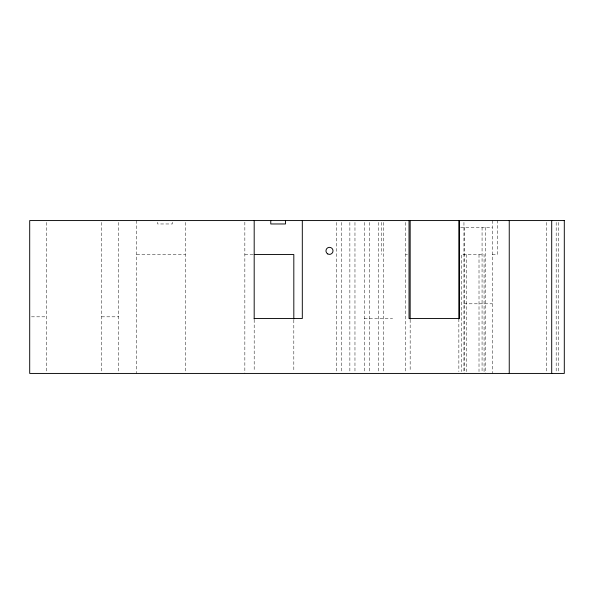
<?xml version="1.0" encoding="UTF-8"?>
<svg xmlns="http://www.w3.org/2000/svg" width="594" height="594" viewBox="0 0 594 594"><rect width="100%" height="100%" fill="white"/><g stroke="black" fill="none" stroke-linecap="round" stroke-linejoin="round"><path stroke-width="0.45" stroke-dasharray="2.97 2.23" d="M460.64 227.361L492.263 227.361M136.709 254.536L185.395 254.536M244.847 254.536L254.187 254.536M405.635 254.536L407.447 254.536M492.263 254.536L497.356 254.536L497.356 220.567M463.951 303.801L492.263 303.801M31.489 316.817L46.688 316.817M101.604 316.817L118.585 316.817M364.308 318.518L392.612 318.518M558.501 222.423L558.501 371.577M556.184 222.423L556.184 371.577M546.614 222.423L546.614 371.577M492.263 220.567L492.263 373.433M485.573 227.361L485.573 373.433M484.08 371.592L484.08 254.536L461.375 254.536L461.375 371.592M482.068 227.361L482.068 371.584M479.009 254.536L479.009 371.592M466.446 254.536L466.446 371.592M464.515 227.361L464.515 373.433M463.951 222.423L463.929 373.433M458.858 318.889L458.858 371.584M410.164 319.698L410.164 371.592M405.635 222.423L405.635 371.592M383.553 222.423L383.553 371.577M381.459 222.401L381.459 254.536M378.46 222.423L378.46 371.577M369.401 222.423L369.401 371.577M364.308 222.416L364.308 371.577M354.967 222.423L354.967 371.577M349.866 222.423L349.866 371.577M341.372 222.423L341.372 371.577M336.278 222.423L336.278 371.577M293.815 319.973L293.815 371.592M254.187 319.698L254.187 371.599M244.847 222.126L244.847 373.433M185.395 222.401L185.395 373.433M172.319 222.267L172.319 223.968L157.596 223.968L157.596 222.267M136.709 220.567L136.709 373.433M118.585 222.423L118.585 371.606M101.604 222.423L101.604 371.606M46.688 222.416L46.688 371.577"/><path stroke-width="0.89" d="M254.187 254.536L293.815 254.536L293.815 319.052M254.187 318.518L302.309 318.518L302.309 220.567M551.707 220.567L551.707 373.433M509.244 220.567L509.244 373.433M459.422 220.567L459.422 318.518L409.036 318.518L409.036 220.567M458.858 220.567L458.858 318.889M410.164 220.567L410.164 319.052M285.491 220.567L285.491 223.968L270.767 223.968L270.767 220.567M254.187 220.567L254.187 319.052M564.3 220.567L29.7 220.567L29.7 373.433L564.3 373.433L564.3 220.567M327.717 253.92A3.542 3.542 0 0 0 333.026 250.854A3.542 3.542 0 0 0 327.717 247.795A3.542 3.542 0 0 0 327.717 253.92"/></g></svg>
